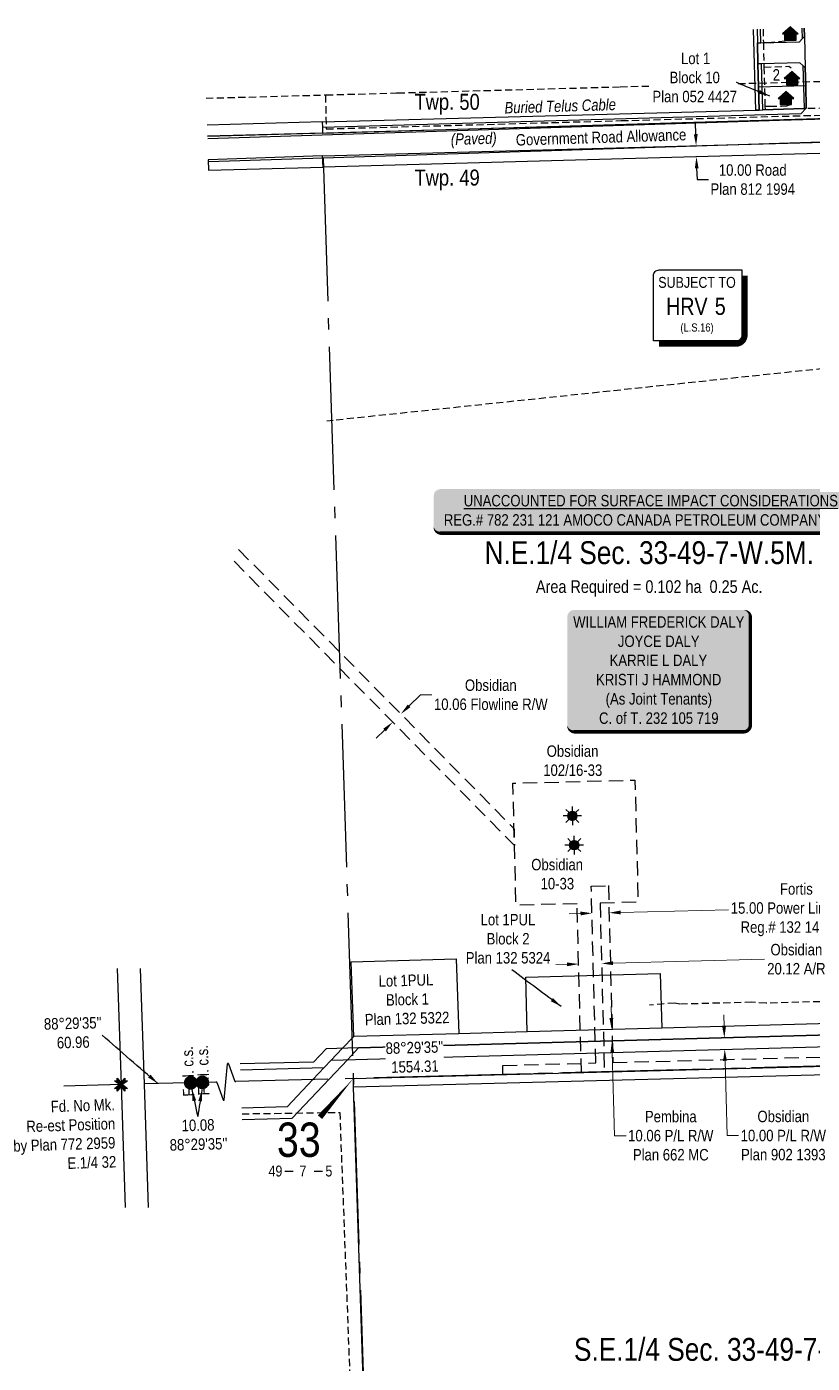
# Model space of a CAD drawing. Extents: x 633830 to 642643, y 5901646 to 5905452.
# Drawn here: x 635448 to 636135, y 5904251 to 5905419 of the extents above; entities that cross this region are included whole.
import ezdxf
from ezdxf.enums import TextEntityAlignment as Align

# ---------------------------------------------------------------- set-up
doc = ezdxf.new("R2010")
doc.units = 0
doc.header["$LTSCALE"] = 5
doc.header["$PDSIZE"] = 5
for name, pattern in [('foc-ACCESSROAD', [3.75, 2.5, -1.25]), ('foc-FLOWLINE', [3.75, 2.5, -1.25]), ('foc-QUARTERLINE', [33, 25, -3, 2, -3]), ('UG_PIPE', [1.875, 1.25, -0.625])]:
    doc.linetypes.add(name, pattern=pattern)
doc.layers.get('Defpoints').update_dxf_attribs({"color": 9})
for name, color, linetype in [('10', 1, 'Continuous'), ('9', 3, 'Continuous'), ('AS-OWNER', 7, 'Continuous'), ('AS-PIPE-UG', 44, 'UG_PIPE'), ('AS-RESIDENCE', 14, 'Continuous'), ('AS-TELUS', 224, 'foc-TEL'), ('C-AR', 13, 'foc-ACCESSROAD'), ('C-EZE', 13, 'foc-FLOWLINE'), ('C-RW', 13, 'Continuous'), ('C-SYMBOL', 7, 'Continuous'), ('C-WS', 13, 'foc-ACCESSROAD'), ('C-WS-S', 13, 'Continuous'), ('CG-NOTES', 7, 'Continuous'), ('CTW', 7, 'Continuous'), ('D-TXT', 6, 'Continuous'), ('F-EZE', 190, 'foc-FLOWLINE'), ('F-RW', 190, 'Continuous'), ('L-AREAREQUIRED', 7, 'Continuous'), ('L-BD', 7, 'Continuous'), ('L-MON', 1, 'Continuous'), ('L-MON-T', 1, 'Continuous'), ('L-QSEC', 8, 'foc-QUARTERLINE'), ('L-ROAD-T', 7, 'Continuous'), ('L-SEC', 7, 'Continuous'), ('L-SECLBL', 7, 'Continuous'), ('L-SECQ', 8, 'foc-QUARTERLINE'), ('L-TITLEDB', 4, 'Continuous'), ('L-TITLEDB-T', 4, 'Continuous'), ('R- CONC', 8, 'Continuous')]:
    doc.layers.add(name, color=color, linetype=linetype)
for name, color, linetype, lineweight in [('C-AR-T', 13, 'Continuous', 9), ('C-RW-T', 13, 'Continuous', 9), ('C-WS-T', 13, 'Continuous', 9), ('F-EZE-T', 190, 'Continuous', 9), ('F-RW-T', 190, 'Continuous', 9), ('T-TEXT', 48, 'Continuous', 18)]:
    doc.layers.add(name, color=color, linetype=linetype, lineweight=lineweight)
doc.styles.add('100L', font='ARIALN.TTF', dxfattribs={"height": 11})
doc.styles.add('175L', font='ARIALN.TTF', dxfattribs={"height": 20})
doc.styles.add('80', font='ARIALN.TTF', dxfattribs={"height": 10})
doc.styles.add('80CG', font='ARIALN.TTF', dxfattribs={"height": 10})
doc.styles.add('80L', font='ARIALN.TTF', dxfattribs={"height": 10})
doc.styles.add('80LS', font='ARIALNI.TTF', dxfattribs={"height": 10})
doc.styles.add('foc-LtypeFont', font='ARIALN.TTF', dxfattribs={"height": 7.35})
doc.styles.add('HRV', font='ARIALN.TTF', dxfattribs={"height": 3})
doc.styles.add('SIMPLEX', font='ARIALN.TTF')
doc.linetypes.add('foc-TEL', pattern='A,2,-1,["T",foc-LtypeFont,S=0.2,R=0,X=-0.425,Y=-0.75],-1.24,8', length=12.24)
doc.dimstyles.new('Compass 5 000', dxfattribs={"dimscale": 5, "dimtxt": 9, "dimasz": 2, "dimexe": 0.2, "dimexo": 0.0625, "dimgap": 0.5, "dimtad": 0, "dimtih": 1, "dimtoh": 1, "dimzin": 0, "dimdsep": 46, "dimtxsty": '80CG', "dimcen": 0.1, "dimse1": 1, "dimse2": 1, "dimclrd": 256, "dimclrt": 256, "dimaunit": 1, "dimadec": 4, "dimazin": 0, "dimtfac": 0.06, "dimtofl": 0, "dimtmove": 0, "dimatfit": 1, "dimfxl": 0.2, "dimtolj": 1, "dimtzin": 0, "dimlwd": -1, "dimarcsym": 0})

# ---------------------------------------------------------------- blocks, each defined once
blk = doc.blocks.new('L-SECLBL')
at = {"layer": '9', "color": 7}
for p, q in [((-5.1, -27.8), (-12.3, -27.8)), ((20.7, -27.8), (13.5, -27.8))]:
    blk.add_line(p, q, dxfattribs=at)
at = {"layer": '10', "color": 2, "style": 'SIMPLEX'}
blk.add_attdef('SEC', text='', height=30, dxfattribs=at).set_placement((0, 0), align=Align.MIDDLE)
at = {"layer": '10', "color": 5, "style": '80L'}
blk.add_attdef('TWP', text='', height=9.5, dxfattribs=at).set_placement((-14.4, -27.4), align=Align.MIDDLE_RIGHT)
blk.add_attdef('RGE', text='', height=9.5, dxfattribs=at).set_placement((3.6, -27.4), align=Align.MIDDLE_CENTER)
blk.add_attdef('MER', text='', height=9.5, dxfattribs=at).set_placement((23.2, -27.4), align=Align.MIDDLE_LEFT)
blk = doc.blocks.new('*U30')
h = blk.add_hatch(color=59)
edge = h.paths.add_edge_path()
edge.add_line((-74, -54), (74, -54))
edge.add_arc((74, -48), 6, 270, 360)
edge.add_line((80, -48), (80, 46.5))
edge.add_arc((74, 46.5), 6, 0, 90)
edge.add_line((74, 52.5), (-74, 52.5))
edge.add_arc((-74, 46.5), 6, 90, 180)
edge.add_line((-80, 46.5), (-80, -48))
edge.add_arc((-74, -48), 6, 180, 270)
at = {"color": 1, "flags": 128}
blk.add_lwpolyline([(-74, -54, 3, 3, 0), (74, -54, 3, 3, 0.414214), (80, -48, 3, 3, 0), (80, 46.5, 3, 0, 0.414214), (74, 52.5, 0, 0, 0), (-74, 52.5, 0, 0, 0.414214), (-80, 46.5, 0, 0, 0), (-80, -48, 0, 3, 0.414214)], format="xyseb", close=True, dxfattribs=at)
blk.add_lwpolyline([(-37.6, -15.8, 0, 7.5, 0), (0, 0, 0, 0, 0)], format="xyseb", dxfattribs=at)
at = {"color": 1, "style": '80'}
blk.add_attdef('ENTER_TEXT_001', (-36, -5), '', height=10, dxfattribs=at)
blk = doc.blocks.new('*D42')
at = {"layer": 'Defpoints', "color": 0, "transparency": 16777216}
for p in [(635959.4, 5904542.4), (636151.6, 5904547.7), (636151.9, 5904537.7)]:
    blk.add_point(p, dxfattribs=at)
at = {"layer": 'F-RW-T', "transparency": 16777216}
for p, q in [((635959.1, 5904552.4), (635958.8, 5904562.4)), ((635959.9, 5904522.4), (635961.9, 5904449.6)), ((635961.9, 5904449.6), (635971.9, 5904449.6))]:
    blk.add_line(p, q, dxfattribs=at)
for points in [[(635960.8, 5904552.5), (635957.4, 5904552.4), (635959.4, 5904542.4)], [(635961.6, 5904522.4), (635958.3, 5904522.3), (635959.6, 5904532.4)]]:
    blk.add_solid(points, dxfattribs=at)
at = {"layer": 'F-RW-T', "transparency": 16777216, "insert": (636011, 5904449.6), "char_height": 10, "attachment_point": 5, "style": '80CG'}
blk.add_mtext('\\A1;Pembina\\P10.06 P/L R/W\\PPlan 662 MC', dxfattribs=at)
blk = doc.blocks.new('*D43')
at = {"layer": 'C-RW-T', "transparency": 16777216}
for p, q in [((636057.5, 5904545.1), (636057.3, 5904555.1)), ((636058.4, 5904515.1), (636060.2, 5904449.7)), ((636060.2, 5904449.7), (636070.2, 5904449.7))]:
    blk.add_line(p, q, dxfattribs=at)
for points in [[(636059.2, 5904545.1), (636055.9, 5904545), (636057.8, 5904535.1)], [(636060, 5904515.1), (636056.7, 5904515), (636058.1, 5904525.1)]]:
    blk.add_solid(points, dxfattribs=at)
at = {"layer": 'Defpoints', "color": 0, "transparency": 16777216}
for p in [(636240, 5904540.1), (636057.8, 5904535.1), (636240.3, 5904530.1)]:
    blk.add_point(p, dxfattribs=at)
at = {"layer": 'C-RW-T', "transparency": 16777216, "insert": (636109.3, 5904449.7), "char_height": 10, "attachment_point": 5, "style": '80CG'}
blk.add_mtext('\\A1;Obsidian\\P10.00 P/L R/W\\PPlan 902 1393', dxfattribs=at)
blk = doc.blocks.new('*D44')
at = {"layer": 'Defpoints', "color": 0, "linetype": 'Continuous', "transparency": 16777216}
for p in [(636025.5, 5905314.7), (636025.7, 5905304.9), (636033.4, 5905305.1)]:
    blk.add_point(p, dxfattribs=at)
at = {"layer": 'L-TITLEDB-T', "transparency": 16777216}
for p, q in [((636032.8, 5905324.9), (636032.5, 5905334.9)), ((636033.6, 5905295.1), (636033.9, 5905285.1)), ((636033.9, 5905285.1), (636043.9, 5905285.1))]:
    blk.add_line(p, q, dxfattribs=at)
at = {"layer": 'L-TITLEDB-T', "linetype": 'Continuous', "transparency": 16777216}
for points in [[(636034.5, 5905324.9), (636031.1, 5905324.8), (636033.1, 5905314.9)], [(636035.3, 5905295.1), (636032, 5905295), (636033.4, 5905305.1)]]:
    blk.add_solid(points, dxfattribs=at)
at = {"layer": 'L-TITLEDB-T', "linetype": 'Continuous', "transparency": 16777216, "insert": (636082.6, 5905285.1), "char_height": 10, "attachment_point": 5, "style": '80CG'}
blk.add_mtext('\\A1;10.00 Road\\PPlan 812 1994', dxfattribs=at)
blk = doc.blocks.new('HRV')
blk.add_lwpolyline([(-35.1, 31.6), (37.2, 31.6), (37.2, -25.5, -0.414214), (32.2, -30.5), (-40.1, -30.5), (-40.1, 26.6, -0.414214)], format="xyb", close=True)
at = {"const_width": 5, "flags": 128}
blk.add_lwpolyline([(-35.1, -33), (32.2, -33, 0.414214), (39.7, -25.5), (39.7, 26.6)], format="xyb", dxfattribs=at)
at = {"style": '80L'}
blk.add_text('SUBJECT TO', height=9.5, dxfattribs=at).set_placement((-2, 13.1), align=Align.BOTTOM_CENTER)
blk.add_attdef('(N.W.1/4 00)', text='', height=7.12, dxfattribs=at).set_placement((-2, -24.4), align=Align.BOTTOM_CENTER)
at = {"layer": 'CTW', "color": 3, "style": 'HRV'}
blk.add_text('HRV', height=15, dxfattribs=at).set_placement((-10.9, -0.2), align=Align.MIDDLE_CENTER)
blk.add_attdef('0', text='', height=15, dxfattribs=at).set_placement((18.3, -0.2), align=Align.MIDDLE_CENTER)
blk = doc.blocks.new('GAS')
h = blk.add_hatch(color=255)
h.dxf.hatch_style = 1
edge = h.paths.add_edge_path()
edge.add_arc((0, 0), 0.9, 0, 360)
for p, q in [((-0.81, 0), (-1.62, 0)), ((-0.57, 0.57), (-1.14, 1.14)), ((0, 0.81), (0, 1.62)), ((0.57, 0.57), (1.14, 1.14)), ((1.62, 0), (0.81, 0)), ((-0.57, -0.57), (-1.14, -1.14)), ((0, -0.81), (0, -1.62)), ((1.14, -1.14), (0.57, -0.57))]:
    blk.add_line(p, q)
blk.add_circle((0, 0), 0.8)
blk = doc.blocks.new('*D47')
at = {"layer": 'C-AR-T', "transparency": 16777216}
for p, q in [((635920.5, 5904599.4), (635910.5, 5904599.1)), ((635960.6, 5904600.4), (636092.9, 5904603.8))]:
    blk.add_line(p, q, dxfattribs=at)
for points in [[(635920.4, 5904601), (635920.5, 5904597.7), (635930.5, 5904599.6)], [(635960.5, 5904602.1), (635960.6, 5904598.7), (635950.6, 5904600.1)]]:
    blk.add_solid(points, dxfattribs=at)
at = {"layer": 'Defpoints', "color": 0, "transparency": 16777216}
for p in [(635930, 5904617.4), (635950.1, 5904617.9), (635950.6, 5904600.1)]:
    blk.add_point(p, dxfattribs=at)
at = {"layer": 'C-AR-T', "transparency": 16777216, "insert": (636120.7, 5904603.8), "char_height": 10, "attachment_point": 5, "style": '80CG'}
blk.add_mtext('\\A1;Obsidian\\P20.12 A/R', dxfattribs=at)
blk = doc.blocks.new('res_occ')
for points in [[(0.1, 0.89), (-1.26, -0.37), (1.46, -0.37)], [(-0.9, -1.43), (1.1, -1.43), (1.1, -0.37), (-0.9, -0.37)]]:
    blk.add_hatch(color=14).paths.add_polyline_path(points)
at = {"color": 14}
for points in [[(0.1, 0.89), (-1.26, -0.37), (1.46, -0.37)], [(-0.9, -1.43), (1.1, -1.43), (1.1, -0.37), (-0.9, -0.37)]]:
    blk.add_lwpolyline(points, close=True, dxfattribs=at)
blk = doc.blocks.new('linebrk')
blk.add_lwpolyline([(0, 0.00175, -0.346152), (-0.00019, 0.0015), (-0.00314, 0.00055, 0.772575), (-0.00312, 0.00036), (0.00312, -0.00036, -0.772575), (0.00314, -0.00055), (0.00019, -0.0015, 0.346152), (0, -0.00175)], format="xyb")
blk = doc.blocks.new('fdia')
at = {"color": 255, "const_width": 1}
blk.add_lwpolyline([(-0.5, 0, 1), (0.5, 0, 1)], format="xyb", close=True, dxfattribs=at)
blk = doc.blocks.new('Fdiaa')
blk.add_blockref('fdia', (0, 0))
blk = doc.blocks.new('fdib')
at = {"color": 1, "const_width": 1.6}
blk.add_lwpolyline([(-0.4, 0, 1), (0.4, 0, 1)], format="xyb", close=True, dxfattribs=at)
at = {"color": 1}
blk.add_circle((0, 0), 0.8, dxfattribs=at)
blk = doc.blocks.new('Fdibb')
blk.add_blockref('fdib', (0, 0))
blk = doc.blocks.new('fdicc')
for name in ['Fdibb', 'Fdiaa']:
    blk.add_blockref(name, (0, 0))
blk = doc.blocks.new('FDI')
blk.add_blockref('fdicc', (0, 0))
blk = doc.blocks.new('*U87')
h = blk.add_hatch(color=255)
edge = h.paths.add_edge_path()
edge.add_line((-184, -20), (184, -20))
edge.add_arc((184, -14), 6, 270, 360)
edge.add_line((190, -14), (190, 12.5))
edge.add_arc((184, 12.5), 6, 0, 90)
edge.add_line((184, 18.5), (-184, 18.5))
edge.add_arc((-184, 12.5), 6, 90, 180)
edge.add_line((-190, 12.5), (-190, -14))
edge.add_arc((-184, -14), 6, 180, 270)
at = {"color": 1, "flags": 128}
blk.add_lwpolyline([(-184, -20, 3, 3, 0), (184, -20, 3, 3, 0.414214), (190, -14, 3, 3, 0), (190, 12.5, 3, 0, 0.414214), (184, 18.5, 0, 0, 0), (-184, 18.5, 0, 0, 0.414214), (-190, 12.5, 0, 0, 0), (-190, -14, 0, 3, 0.414214)], format="xyseb", close=True, dxfattribs=at)
for points in [[(-65.8, -3.9, 0, 7.5, 0), (0, 0, 0, 0, 0)], [(53.6, -7.8, 0, 7.5, 0), (0, 0, 0, 0, 0)]]:
    blk.add_lwpolyline(points, format="xyseb", dxfattribs=at)
at = {"color": 1, "style": '80'}
blk.add_attdef('ENTER_TEXT_001', (-26.8, -4.9), '', height=10, dxfattribs=at)
blk = doc.blocks.new('TEMP')
h = blk.add_hatch(color=255)
h.dxf.hatch_style = 1
h.paths.add_polyline_path([(0, 0.25), (-0.67, 1.15), (-0.67, 0.67), (-1.15, 0.67), (-0.25, 0), (-1.15, -0.67), (-0.67, -0.67), (-0.67, -1.15), (0, -0.25), (0.67, -1.15), (0.67, -0.67), (1.15, -0.67), (0.25, 0), (1.15, 0.67), (0.67, 0.67), (0.67, 1.15)])
h.paths.add_polyline_path([(0.57, 0.85), (0.57, 0.57), (0.85, 0.57), (0.08, 0), (0.85, -0.57), (0.57, -0.57), (0.57, -0.85), (0, -0.08), (-0.57, -0.85), (-0.57, -0.57), (-0.85, -0.57), (-0.08, 0), (-0.85, 0.57), (-0.57, 0.57), (-0.57, 0.85), (0, 0.08)], flags=16)
h = blk.add_hatch(color=1)
h.dxf.hatch_style = 1
h.paths.add_polyline_path([(0, 0.08), (-0.57, 0.85), (-0.57, 0.57), (-0.85, 0.57), (-0.08, 0), (-0.85, -0.57), (-0.57, -0.57), (-0.57, -0.85), (0, -0.08), (0.57, -0.85), (0.57, -0.57), (0.85, -0.57), (0.08, 0), (0.85, 0.57), (0.57, 0.57), (0.57, 0.85)])
at = {"color": 1}
for p, q in [((-0.08, 0), (0.08, 0)), ((0, 0.08), (0, -0.08))]:
    blk.add_line(p, q, dxfattribs=at)
at = {"color": 255, "flags": 128}
blk.add_lwpolyline([(-0.25, 0), (-1.15, 0.67), (-0.67, 0.67), (-0.67, 1.15), (0, 0.25), (0.67, 1.15), (0.67, 0.67), (1.15, 0.67), (0.25, 0), (1.15, -0.67), (0.67, -0.67), (0.67, -1.15), (0, -0.25), (-0.67, -1.15), (-0.67, -0.67), (-1.15, -0.67)], close=True, dxfattribs=at)
at = {"color": 1, "flags": 128}
blk.add_lwpolyline([(-0.08, 0), (-0.85, 0.57), (-0.57, 0.57), (-0.57, 0.85), (0, 0.08), (0.57, 0.85), (0.57, 0.57), (0.85, 0.57), (0.08, 0), (0.85, -0.57), (0.57, -0.57), (0.57, -0.85), (0, -0.08), (-0.57, -0.85), (-0.57, -0.57), (-0.85, -0.57)], close=True, dxfattribs=at)
blk = doc.blocks.new('*D90')
at = {"layer": 'C-RW-T', "transparency": 16777216}
for p, q in [((635782.4, 5904825.2), (635792.3, 5904834.9)), ((635792.3, 5904834.9), (635802.3, 5904834.9)), ((635761, 5904804.1), (635753.8, 5904797))]:
    blk.add_line(p, q, dxfattribs=at)
for points in [[(635781.2, 5904826.3), (635783.5, 5904824), (635775.2, 5904818.1)], [(635759.8, 5904805.2), (635762.1, 5904802.9), (635768.1, 5904811.1)]]:
    blk.add_solid(points, dxfattribs=at)
at = {"layer": 'Defpoints', "color": 0, "transparency": 16777216}
for p in [(635775.2, 5904818.1), (635792.6, 5904800.6), (635785.4, 5904793.5)]:
    blk.add_point(p, dxfattribs=at)
at = {"layer": 'C-RW-T', "transparency": 16777216, "insert": (635853.8, 5904834.9), "char_height": 10, "attachment_point": 5, "style": '80CG'}
blk.add_mtext('\\A1;Obsidian\\P10.06 Flowline R/W', dxfattribs=at)
blk = doc.blocks.new('*D91')
at = {"layer": 'Defpoints', "color": 0, "transparency": 16777216}
for p in [(635957.1, 5904644.4), (635942.2, 5904640.4), (635957.2, 5904640.7)]:
    blk.add_point(p, dxfattribs=at)
at = {"layer": 'F-EZE-T', "transparency": 16777216}
for p, q in [((635932.1, 5904643.8), (635922.1, 5904643.5)), ((635967.1, 5904644.7), (636061.5, 5904647.1))]:
    blk.add_line(p, q, dxfattribs=at)
for points in [[(635932.1, 5904645.5), (635932.2, 5904642.1), (635942.1, 5904644)], [(635967.1, 5904646.4), (635967.2, 5904643), (635957.1, 5904644.4)]]:
    blk.add_solid(points, dxfattribs=at)
at = {"layer": 'F-EZE-T', "transparency": 16777216, "insert": (636120.7, 5904647.1), "char_height": 10, "attachment_point": 5, "style": '80CG'}
blk.add_mtext('\\A1;Fortis\\P15.00 Power Line R/W\\PReg.# 132 145 235', dxfattribs=at)

msp = doc.modelspace()

# ---------------------------------------------------------------- linework, layer by layer
at = {"layer": 'AS-PIPE-UG'}
for p, q in [((636091.551, 5905416.62), (636091.857, 5905404.841)), ((636091.857, 5905404.841), (636092.4, 5905383.428)), ((636092.4, 5905383.428), (636093.291, 5905349.259)), ((636228.285, 5905128.842), (635716.17, 5905074.693)), ((635716.11, 5905074.687), (635710.648, 5905074.11))]:
    msp.add_line(p, q, dxfattribs=at)
for points in [[(636091.857, 5905404.841), (636095.664, 5905404.951), (636113.923, 5905406.746), (636115.96, 5905408.769)], [(636092.4, 5905383.428), (636114.17, 5905384.145), (636116.102, 5905382.847)], [(635966.852, 5905366.213), (636335.479, 5905376.306), (636336.286, 5905346.865)], [(635605.088, 5905356.288), (635708.86, 5905359.136), (635709.36, 5905359.15)], [(635709.36, 5905359.15), (635709.372, 5905358.65), (635710.087, 5905329.446), (635967.68, 5905336.653)], [(635709.943, 5905359.165), (635771.542, 5905360.855), (635772.543, 5905360.883), (635966.852, 5905366.213)], [(636093.291, 5905349.259), (636093.368, 5905346.325), (636184.949, 5905349.014), (636184.793, 5905353.11)], [(636093.291, 5905349.259), (636097.43, 5905349.36), (636107.661, 5905349.33), (636112.501, 5905349.66), (636115.493, 5905350.709)], [(635967.68, 5905336.653), (636200.254, 5905343.033), (636200.554, 5905343.042)], [(636225.967, 5904569.231), (636094.229, 5904565.322), (636081.838, 5904566.233), (636018.785, 5904564.525), (636014.54, 5904565.544), (635992.369, 5904563.699)], [(635636.494, 5904468.732), (635721.862, 5904469.999), (635751.328, 5903693.932)]]:
    msp.add_lwpolyline(points, dxfattribs=at)
at = {"layer": 'AS-TELUS', "flags": 128}
msp.add_lwpolyline([(635606.262, 5905323.091), (636604.941, 5905350.934)], dxfattribs=at)
at = {"layer": 'C-AR', "flags": 128}
for points in [[(635932.934, 5904504.674), (635929.122, 5904652.382)], [(635949.23, 5904652.901), (635953.036, 5904505.399)]]:
    msp.add_lwpolyline(points, dxfattribs=at)
at = {"layer": 'C-EZE', "flags": 128}
msp.add_lwpolyline([(635633.512, 5904961.876), (635874.09, 5904717.892), (635874.469, 5904703.183), (635626.351, 5904954.814)], dxfattribs=at)
at = {"layer": 'C-RW', "flags": 128}
msp.add_lwpolyline([(635635.138, 5904507.06), (635708.344, 5904509.251), (635714.358, 5904515.586), (636287.881, 5904531.411), (636287.601, 5904541.403), (635738.315, 5904526.276), (635709.946, 5904525.463), (635699.045, 5904514.009), (635634.952, 5904512.309)], dxfattribs=at)
at = {"layer": 'C-WS', "flags": 128}
msp.add_lwpolyline([(635929.122, 5904652.382), (635875.815, 5904651.007), (635873.064, 5904757.62), (635979.678, 5904760.371), (635982.429, 5904653.758), (635949.23, 5904652.901)], dxfattribs=at)
at = {"layer": 'F-EZE'}
msp.add_lwpolyline([(635956.503, 5904668.148), (635960.491, 5904513.564), (636526.048, 5904528.468), (636526.259, 5904520.473), (635864.401, 5904503.031), (635864.19, 5904511.026), (635945.501, 5904513.169), (635941.512, 5904667.761)], close=True, dxfattribs=at)
at = {"layer": 'F-RW', "flags": 128}
msp.add_lwpolyline([(635636.67, 5904463.764), (635680.237, 5904465.011), (635712.471, 5904499.028), (635728.588, 5904515.967), (635738.315, 5904526.276), (636287.601, 5904541.403), (636287.319, 5904551.455), (636003.174, 5904543.629), (635885.62, 5904540.392), (635825.818, 5904538.745), (635734.205, 5904536.222), (635724.095, 5904525.842), (635714.358, 5904515.586), (635708.344, 5904509.251), (635698.262, 5904498.658), (635675.801, 5904474.943), (635636.314, 5904473.813)], dxfattribs=at)
at = {"layer": 'F-RW'}
msp.add_lwpolyline([(636536.268, 5904520.736), (636536.53, 5904512.893), (636526.315, 5904512.625), (636335.025, 5904507.651), (636314.899, 5904507.128), (635733.997, 5904492.059), (635733.747, 5904499.633), (636314.7, 5904514.82), (636334.995, 5904515.443), (636526.265, 5904520.388), (636536.268, 5904520.736)], close=True, dxfattribs=at)
at = {"layer": 'L-QSEC'}
for p, q in [((635707.228, 5905303.969), (635760.362, 5903692.424)), ((636536.268, 5904520.736), (635631.131, 5904496.934)), ((635530.792, 5904494.28), (635480.808, 5904492.965)), ((635613.705, 5904496.462), (635550.895, 5904494.809))]:
    msp.add_line(p, q, dxfattribs=at)
at = {"layer": 'L-SEC'}
for p, q in [((636508.618, 5905349.462), (635706.592, 5905324.07)), ((635706.592, 5905324.07), (635606.642, 5905320.906)), ((636509.255, 5905329.361), (635707.228, 5905303.969)), ((635707.228, 5905303.969), (635607.304, 5905300.805)), ((635527.487, 5904595.847), (635530.794, 5904494.219)), ((635547.608, 5904595.847), (635550.903, 5904494.559)), ((635530.794, 5904494.219), (635534.291, 5904386.726)), ((635550.903, 5904494.559), (635554.412, 5904386.726))]:
    msp.add_line(p, q, dxfattribs=at)
at = {"layer": 'L-TITLEDB', "linetype": 'Continuous'}
for p, q in [((636085.216, 5905345.82), (636083.364, 5905416.395)), ((636087.735, 5905366.215), (636087.149, 5905386.266)), ((636126.381, 5905384.868), (636127.367, 5905347.381)), ((636087.735, 5905366.215), (636128.841, 5905367.449)), ((636088.33, 5905345.904), (636087.735, 5905366.215)), ((635706.55, 5905335.572), (636085.216, 5905345.82)), ((636088.33, 5905345.904), (636091.376, 5905345.986))]:
    msp.add_line(p, q, dxfattribs=at)
for points in [[(636086.354, 5905416.477), (636086.667, 5905404.542), (636089.796, 5905404.632), (636123.318, 5905405.591), (636125.768, 5905408.176)], [(636086.354, 5905416.477), (636086.667, 5905404.542), (636087.149, 5905386.266), (636087.735, 5905366.215), (636088.33, 5905345.904), (636091.376, 5905345.986), (636090.289, 5905386.356)], [(636127.521, 5905417.609), (636127.715, 5905410.228), (636128.433, 5905382.922), (636128.841, 5905367.449), (636129.366, 5905347.458), (636127.367, 5905347.381), (636091.376, 5905345.986), (636127.367, 5905347.381), (636129.366, 5905347.458), (636128.841, 5905367.449), (636128.433, 5905382.922), (636126.381, 5905384.868), (636123.793, 5905387.32), (636090.289, 5905386.356), (636087.149, 5905386.266), (636086.667, 5905404.542)], [(636089.796, 5905404.632), (636089.475, 5905416.563)], [(636125.521, 5905417.554), (636125.768, 5905408.176), (636127.715, 5905410.228), (636127.521, 5905417.609)], [(635605.909, 5905333.092), (635706.542, 5905335.877), (635706.55, 5905335.572), (635706.676, 5905331.005), (635706.818, 5905325.831), (636503.216, 5905349.291), (636503.117, 5905352.855), (636502.992, 5905357.425), (636491.819, 5905357.109), (636402.36, 5905354.59), (636397.365, 5905354.449), (636394.321, 5905354.362), (636353.96, 5905353.22), (636334.049, 5905379.755)], [(635706.542, 5905335.877), (635706.55, 5905335.572), (635706.676, 5905331.005), (636124.919, 5905342.765), (636129.366, 5905347.458)], [(635706.818, 5905325.831), (635606.262, 5905323.091)]]:
    msp.add_lwpolyline(points, dxfattribs=at)
for points in [[(636085.216, 5905345.82), (636088.33, 5905345.904)], [(635707.256, 5905295.983), (635706.9, 5905306.037), (636262.942, 5905321.123), (636276.141, 5905321.685), (636443.965, 5905326.299), (636444.067, 5905323.299), (636372.429, 5905321.376), (636372.621, 5905314.373), (636296.112, 5905312.315), (636286.057, 5905312.046), (636263.285, 5905311.073), (636074.815, 5905306.24), (635707.256, 5905295.983)], [(635607.317, 5905293.302), (635707.256, 5905295.983), (635706.9, 5905306.037), (635606.991, 5905302.501)]]:
    msp.add_lwpolyline(points, close=True, dxfattribs=at)
at = {"layer": 'L-TITLEDB', "flags": 128}
for points in [[(635823.496, 5904604.211), (635825.818, 5904538.745), (635734.205, 5904536.222), (635731.883, 5904601.688)], [(635884.303, 5904588.188), (636001.859, 5904591.425), (636003.174, 5904543.629), (635885.62, 5904540.392)]]:
    msp.add_lwpolyline(points, close=True, dxfattribs=at)
at = {"layer": 'L-TITLEDB'}
msp.add_lwpolyline([(635766.577, 5903594.892), (635765.758, 5903625.071), (635760.362, 5903692.424), (635733.997, 5904492.059), (635733.747, 5904499.633), (636314.7, 5904514.82), (636334.995, 5904515.443), (636526.265, 5904520.388), (636526.629, 5904512.523), (636532.615, 5904334.986), (636533.288, 5904315.009), (636553.481, 5903716.058), (636556.281, 5903616.004)], dxfattribs=at)
at = {"layer": 'R- CONC', "flags": 128}
msp.add_lwpolyline([(635733.748, 5904499.633, 0, 4.999, 0), (635704.584, 5904465.814, 4.999, 4.999, 0)], format="xyseb", dxfattribs=at)

# ---------------------------------------------------------------- block references
at = {"layer": 'AS-OWNER'}
ref = msp.add_blockref('*U30', (636000.566, 5904856.535), dxfattribs=dict(at, xscale=0.99971059, yscale=0.99971059, zscale=0.99971059))
ref.add_attrib('ENTER_TEXT_001', 'WILLIAM FREDERICK DALY', (635925.768, 5904893.538), dxfattribs={"layer": '0', "color": 1, "height": 9.99711, "style": '80'})
ref.add_attrib('ENTER_TEXT_002', 'JOYCE DALY', (635964.819, 5904876.699), dxfattribs={"layer": '0', "color": 1, "height": 9.9971, "style": '80'})
ref.add_attrib('ENTER_TEXT_003', 'KARRIE L DALY', (635957.55, 5904860.037), dxfattribs={"layer": '0', "color": 1, "height": 9.99711, "style": '80'})
ref.add_attrib('ENTER_TEXT_004', 'KRISTI J HAMMOND', (635945.742, 5904843.198), dxfattribs={"layer": '0', "color": 1, "height": 9.99711, "style": '80'})
ref.add_attrib('ENTER_TEXT_005', '(As Joint Tenants)', (635954.099, 5904826.366), dxfattribs={"layer": '0', "color": 1, "height": 9.99711, "style": '80'})
ref.add_attrib('ENTER_TEXT_006', 'C. of T. 232 105 719', (635948.337, 5904809.527), dxfattribs={"layer": '0', "color": 1, "height": 9.99711, "style": '80'})
at = {"layer": 'AS-RESIDENCE', "xscale": 4.998552950000007, "yscale": 4.998552950000007, "zscale": 4.998552950000007}
for p in [(636114.942, 5905414.274), (636111.084, 5905357.778)]:
    msp.add_blockref('res_occ', p, dxfattribs=at)
at = {"layer": 'C-WS-S', "color": 6, "xscale": 4.998552950000012, "yscale": 4.998552950000012, "zscale": 4.998552950000012}
for p in [(635925.037, 5904729.084), (635926.633, 5904703.526)]:
    msp.add_blockref('GAS', p, dxfattribs=at)
at = {"layer": 'CG-NOTES', "color": 6, "xscale": 0.99971059, "yscale": 0.99971059, "zscale": 0.99971059}
msp.add_blockref('HRV', (636035.922, 5905174.611), dxfattribs=at).add_auto_attribs({'(N.W.1/4 00)': '(L.S.16)', '0': '5'})
at = {"layer": 'CG-NOTES'}
ref = msp.add_blockref('*U87', (635993.741, 5904996.152), dxfattribs=dict(at, xscale=0.9994212637581502, yscale=0.9994212637581502, zscale=0.9994212637581502))
ref.add_attrib('ENTER_TEXT_001', '%%UUNACCOUNTED FOR SURFACE IMPACT CONSIDERATIONS', (635830.152, 5904999.568), dxfattribs={"layer": '0', "color": 1, "height": 9.99421, "style": '80'})
ref.add_attrib('ENTER_TEXT_002', 'REG.# 782 231 121 AMOCO CANADA PETROLEUM COMPANY LTD.', (635812.785, 5904982.734), dxfattribs={"layer": '0', "color": 1, "height": 9.99421, "style": '80'})
at = {"layer": 'L-MON', "xscale": 5.000000000000004, "yscale": 5.000000000000004, "zscale": 5.000000000000004}
for p in [(635591.732, 5904495.85), (635601.8, 5904496.163)]:
    msp.add_blockref('FDI', p, dxfattribs=at)
at = {"layer": 'L-SECLBL', "xscale": 0.99971059, "yscale": 0.99971059, "zscale": 0.99971059}
msp.add_blockref('L-SECLBL', (635686.128, 5904446.118), dxfattribs=at).add_auto_attribs({'SEC': '33', 'TWP': '49', 'RGE': '7', 'MER': '5'})
at = {"layer": 'L-SECQ', "color": 2, "xscale": 5000.000000000019, "yscale": 5000.000000000019, "zscale": 5000.000000000019, "rotation": 91.50632449968872}
msp.add_blockref('linebrk', (635622.399, 5904496.705), dxfattribs=at)

# ---------------------------------------------------------------- texts
at = {"layer": 'AS-TELUS', "insert": (635865.6, 5905352.849), "char_height": 9.99711, "attachment_point": 1, "rotation": 1.822526, "style": '80L'}
msp.add_mtext_dynamic_manual_height_columns('{\\fArial Narrow|b0|i1|c0|p34;Buried Telus Cable}', width=132.7305, gutter_width=50.014, heights=[0], dxfattribs=at)
at = {"layer": 'C-SYMBOL', "color": 3, "style": '175L'}
for s, p in [('N.E.1/4 Sec. 33-49-7-W.5M.', (635992.172, 5904943.149)), ('S.E.1/4 Sec. 33-49-7-W.5M.', (636069.642, 5904246.883))]:
    msp.add_text(s, height=19.99421, dxfattribs=at).set_placement(p, align=Align.BOTTOM_CENTER)
at = {"layer": 'C-WS-T', "char_height": 9.99711, "attachment_point": 1, "style": '80L'}
for s, insert in [('\\pi-9.6908;Obsidian\\P\\pi-12.685;102/16-33', (635912.282, 5904790.704)), ('\\pi-9.6908;Obsidian\\P\\pi-1.5384;10-33', (635898.822, 5904691.538))]:
    msp.add_mtext_dynamic_manual_height_columns(s, width=24.43919, gutter_width=50.014, heights=[0], dxfattribs=dict(at, insert=insert))
at = {"layer": 'D-TXT', "color": 3, "char_height": 13.9959, "attachment_point": 1, "style": '80L'}
for s, width, insert in [('Twp. 50', 56.41417, (635787.117, 5905360.127)), ('Twp. 49', 56.48104, (635787.117, 5905293.891))]:
    msp.add_mtext_dynamic_manual_height_columns(s, width=width, gutter_width=47.514, heights=[0], dxfattribs=dict(at, insert=insert))
at = {"layer": 'L-AREAREQUIRED', "color": 5, "style": '100L'}
msp.add_text('Area Required = 0.102 ha  0.25 Ac.', height=10.99682, dxfattribs=at).set_placement((635992.172, 5904920.655), align=Align.BOTTOM_CENTER)
at = {"layer": 'L-BD', "insert": (635488.509, 5904552.847), "char_height": 9.99711, "width": 50.63881, "attachment_point": 2, "rotation": 1.5063, "style": '80L', "bg_fill": 3, "box_fill_scale": 1, "bg_fill_color": 256, "bg_fill_transparency": 0}
msp.add_mtext("88°29'35'' 60.96", dxfattribs=at)
at = {"layer": 'L-MON-T', "char_height": 9.99711, "attachment_point": 5, "rotation": 91.912697, "style": '80CG'}
for insert in [(635589.322, 5904505.776), (635602.473, 5904506.756)]:
    msp.add_mtext('\\A1;Fd.I. c.s.', dxfattribs=dict(at, insert=insert))
at = {"layer": 'L-ROAD-T', "style": '80L'}
msp.add_text('Government Road Allowance', height=9.99711, rotation=1.81335, dxfattribs=at).set_placement((635950.074, 5905322.134), align=Align.MIDDLE_CENTER)
at = {"layer": 'L-TITLEDB-T', "insert": (635831.444, 5904643.411), "char_height": 9.99711, "attachment_point": 1, "style": '80L'}
msp.add_mtext_dynamic_manual_height_columns('\\pi13.453;Lot 1PUL\\P\\pi18.65;Block 2\\P\\pi0.48983;Plan 132 5324', width=73.40753, gutter_width=50.014, heights=[0], dxfattribs=at)
at = {"layer": 'L-TITLEDB-T', "insert": (635742.176, 5904589.317), "char_height": 9.99711, "attachment_point": 1, "rotation": 1.577593, "style": '80L'}
msp.add_mtext_dynamic_manual_height_columns('\\pi13.485;Lot 1PUL\\P\\pi19.438;Block 1\\P\\pi0.54178;Plan 132 5322', width=73.47051, gutter_width=50.014, heights=[0], dxfattribs=at)
at = {"layer": 'T-TEXT', "style": '80LS'}
msp.add_text('(Paved)', height=9.9971, rotation=1.81335, dxfattribs=at).set_placement((635838.888, 5905320.957), align=Align.MIDDLE_CENTER)

# ---------------------------------------------------------------- dimensions: what is measured, and where the dimension line sits
at = {"layer": 'C-AR-T'}
dim = msp.add_linear_dim(base=(635950.591, 5904600.143), p1=(635930.025, 5904617.4), p2=(635950.132, 5904617.919), angle=1.478095, text='Obsidian\\P20.12 A/R', dimstyle='Compass 5 000', dxfattribs=at)
dim.commit()
dim.dimension.update_dxf_attribs({"geometry": '*D47', "text_midpoint": (636120.663, 5904603.816), "dimtype": 161})
at = {"layer": 'C-RW-T'}
for base, p1, p2, angle, text, picture, middle in [((635775.243, 5904818.138), (635785.422, 5904793.491), (635792.583, 5904800.553), 44.597203, 'Obsidian\\P10.06 Flowline R/W', '*D90', (635853.779, 5904834.943)), ((636057.816, 5904535.075), (636240.261, 5904530.097), (636239.986, 5904540.092), 91.577561, 'Obsidian\\P10.00 P/L R/W\\PPlan 902 1393', '*D43', (636109.254, 5904449.696))]:
    dim = msp.add_linear_dim(base=base, p1=p1, p2=p2, angle=angle, text=text, dimstyle='Compass 5 000', dxfattribs=at)
    dim.commit()
    dim.dimension.update_dxf_attribs({"geometry": picture, "text_midpoint": middle, "dimtype": 161})
at = {"layer": 'F-EZE-T'}
dim = msp.add_linear_dim(base=(635957.115, 5904644.433), p1=(635942.219, 5904640.35), p2=(635957.21, 5904640.737), angle=1.478095, text='Fortis\\P15.00 Power Line R/W\\PReg.# 132 145 235', dimstyle='Compass 5 000', dxfattribs=at)
dim.commit()
dim.dimension.update_dxf_attribs({"geometry": '*D91', "text_midpoint": (636120.663, 5904647.127), "dimtype": 161})
at = {"layer": 'F-RW-T'}
dim = msp.add_linear_dim(base=(635959.37, 5904542.423), p1=(636151.876, 5904537.665), p2=(636151.599, 5904547.717), angle=91.577615, text='Pembina\\P10.06 P/L R/W\\PPlan 662 MC', dimstyle='Compass 5 000', dxfattribs=at)
dim.commit()
dim.dimension.update_dxf_attribs({"geometry": '*D42', "text_midpoint": (636011.013, 5904449.581), "dimtype": 161})
at = {"layer": 'L-TITLEDB-T', "linetype": 'Continuous'}
dim = msp.add_aligned_dim(p1=(636025.457, 5905314.679), p2=(636025.73, 5905304.87), distance=7.639, text='10.00 Road\\PPlan 812 1994', dimstyle='Compass 5 000', dxfattribs=at)
dim.commit()
dim.dimension.update_dxf_attribs({"geometry": '*D44', "text_midpoint": (636082.649, 5905285.091)})

# ---------------------------------------------------------------- leaders
at = {"layer": 'L-BD', "path_type": 1}
for points in [[(635592.732, 5904490.01), (635597.756, 5904466.475)], [(635601.516, 5904489.659), (635597.756, 5904466.475)]]:
    msp.add_leader(points, dimstyle='Compass 5 000', override={"dimgap": 0.5, "dimtad": 0}, dxfattribs=at)
at = {"layer": 'L-TITLEDB-T', "path_type": 1}
msp.add_leader([(635915.166, 5904562.522), (635872.256, 5904594.431)], dimstyle='Compass 5 000', override={"dimgap": 0.5, "dimtad": 0}, dxfattribs=at)

# ---------------------------------------------------------------- next in the draw order: texts
at = {"layer": 'L-BD', "char_height": 9.99711, "width": 50.63881, "attachment_point": 2, "rotation": 1.5063, "style": '80L', "bg_fill": 3, "box_fill_scale": 1, "bg_fill_color": 256, "bg_fill_transparency": 0}
for s, insert in [("88°29'35'' 1554.31", (635786.99, 5904531.676)), ("10.08\\P88°29'35'' ", (635597.959, 5904463.809))]:
    msp.add_mtext(s, dxfattribs=dict(at, insert=insert))
at = {"layer": 'L-MON-T', "insert": (635418.271, 5904478.334), "char_height": 9.99711, "width": 105.09301, "attachment_point": 1, "rotation": 1.912697, "style": '80CG', "bg_fill": 3, "box_fill_scale": 1.15, "bg_fill_color": 256, "bg_fill_true_color": 256, "bg_fill_transparency": 0}
msp.add_mtext('\\pi51.03;Fd. No Mk.\\P\\pi29.119;Re-est Position \\P\\pi17.185;by Plan 772 2959\\P\\pi63.938;E.1/4 32', dxfattribs=at)
at = {"layer": 'L-TITLEDB-T', "insert": (636099.607, 5905381.53), "char_height": 9.99711, "attachment_point": 1, "rotation": 1.807333, "style": '80L', "bg_fill": 3, "box_fill_scale": 1, "bg_fill_color": 256, "bg_fill_transparency": 0}
msp.add_mtext_dynamic_manual_height_columns('\\pi0.25629;2', width=5.95438, gutter_width=50.014, heights=[0], dxfattribs=at)

# ---------------------------------------------------------------- next in the draw order: leaders
at = {"layer": 'L-BD', "path_type": 1}
msp.add_leader([(635563.041, 5904495.225), (635514.208, 5904537.419)], dimstyle='Compass 5 000', override={"dimgap": 0.5, "dimtad": 0}, dxfattribs=at)

# ---------------------------------------------------------------- next in the draw order: block references
at = {"layer": 'AS-RESIDENCE', "xscale": 4.998552950000007, "yscale": 4.998552950000007, "zscale": 4.998552950000007}
msp.add_blockref('res_occ', (636116.45, 5905375.205), dxfattribs=at)
at = {"layer": 'L-MON', "xscale": 5.000000000000004, "yscale": 5.000000000000004, "zscale": 5.000000000000004}
msp.add_blockref('TEMP', (635530.794, 5904494.219), dxfattribs=at)

# ---------------------------------------------------------------- next in the draw order: leaders
at = {"layer": 'L-TITLEDB-T', "color": 3, "path_type": 1}
msp.add_leader([(636097.41, 5905358.079), (636057.148, 5905374.552)], dimstyle='Compass 5 000', override={"dimgap": 0.5, "dimtad": 0}, dxfattribs=at)

# ---------------------------------------------------------------- next in the draw order: texts
at = {"layer": 'L-TITLEDB-T', "insert": (635994.473, 5905396.056), "char_height": 9.99711, "attachment_point": 1, "style": '80L', "bg_fill": 3, "box_fill_scale": 1, "bg_fill_color": 256, "bg_fill_transparency": 0}
msp.add_mtext_dynamic_manual_height_columns('\\pi25.466;Lot 1\\P\\pi15.476;Block 10\\P\\pi0.51109;Plan 052 4427', width=73.47051, gutter_width=50.014, heights=[0], dxfattribs=at)

doc.saveas('drawing.dxf')
